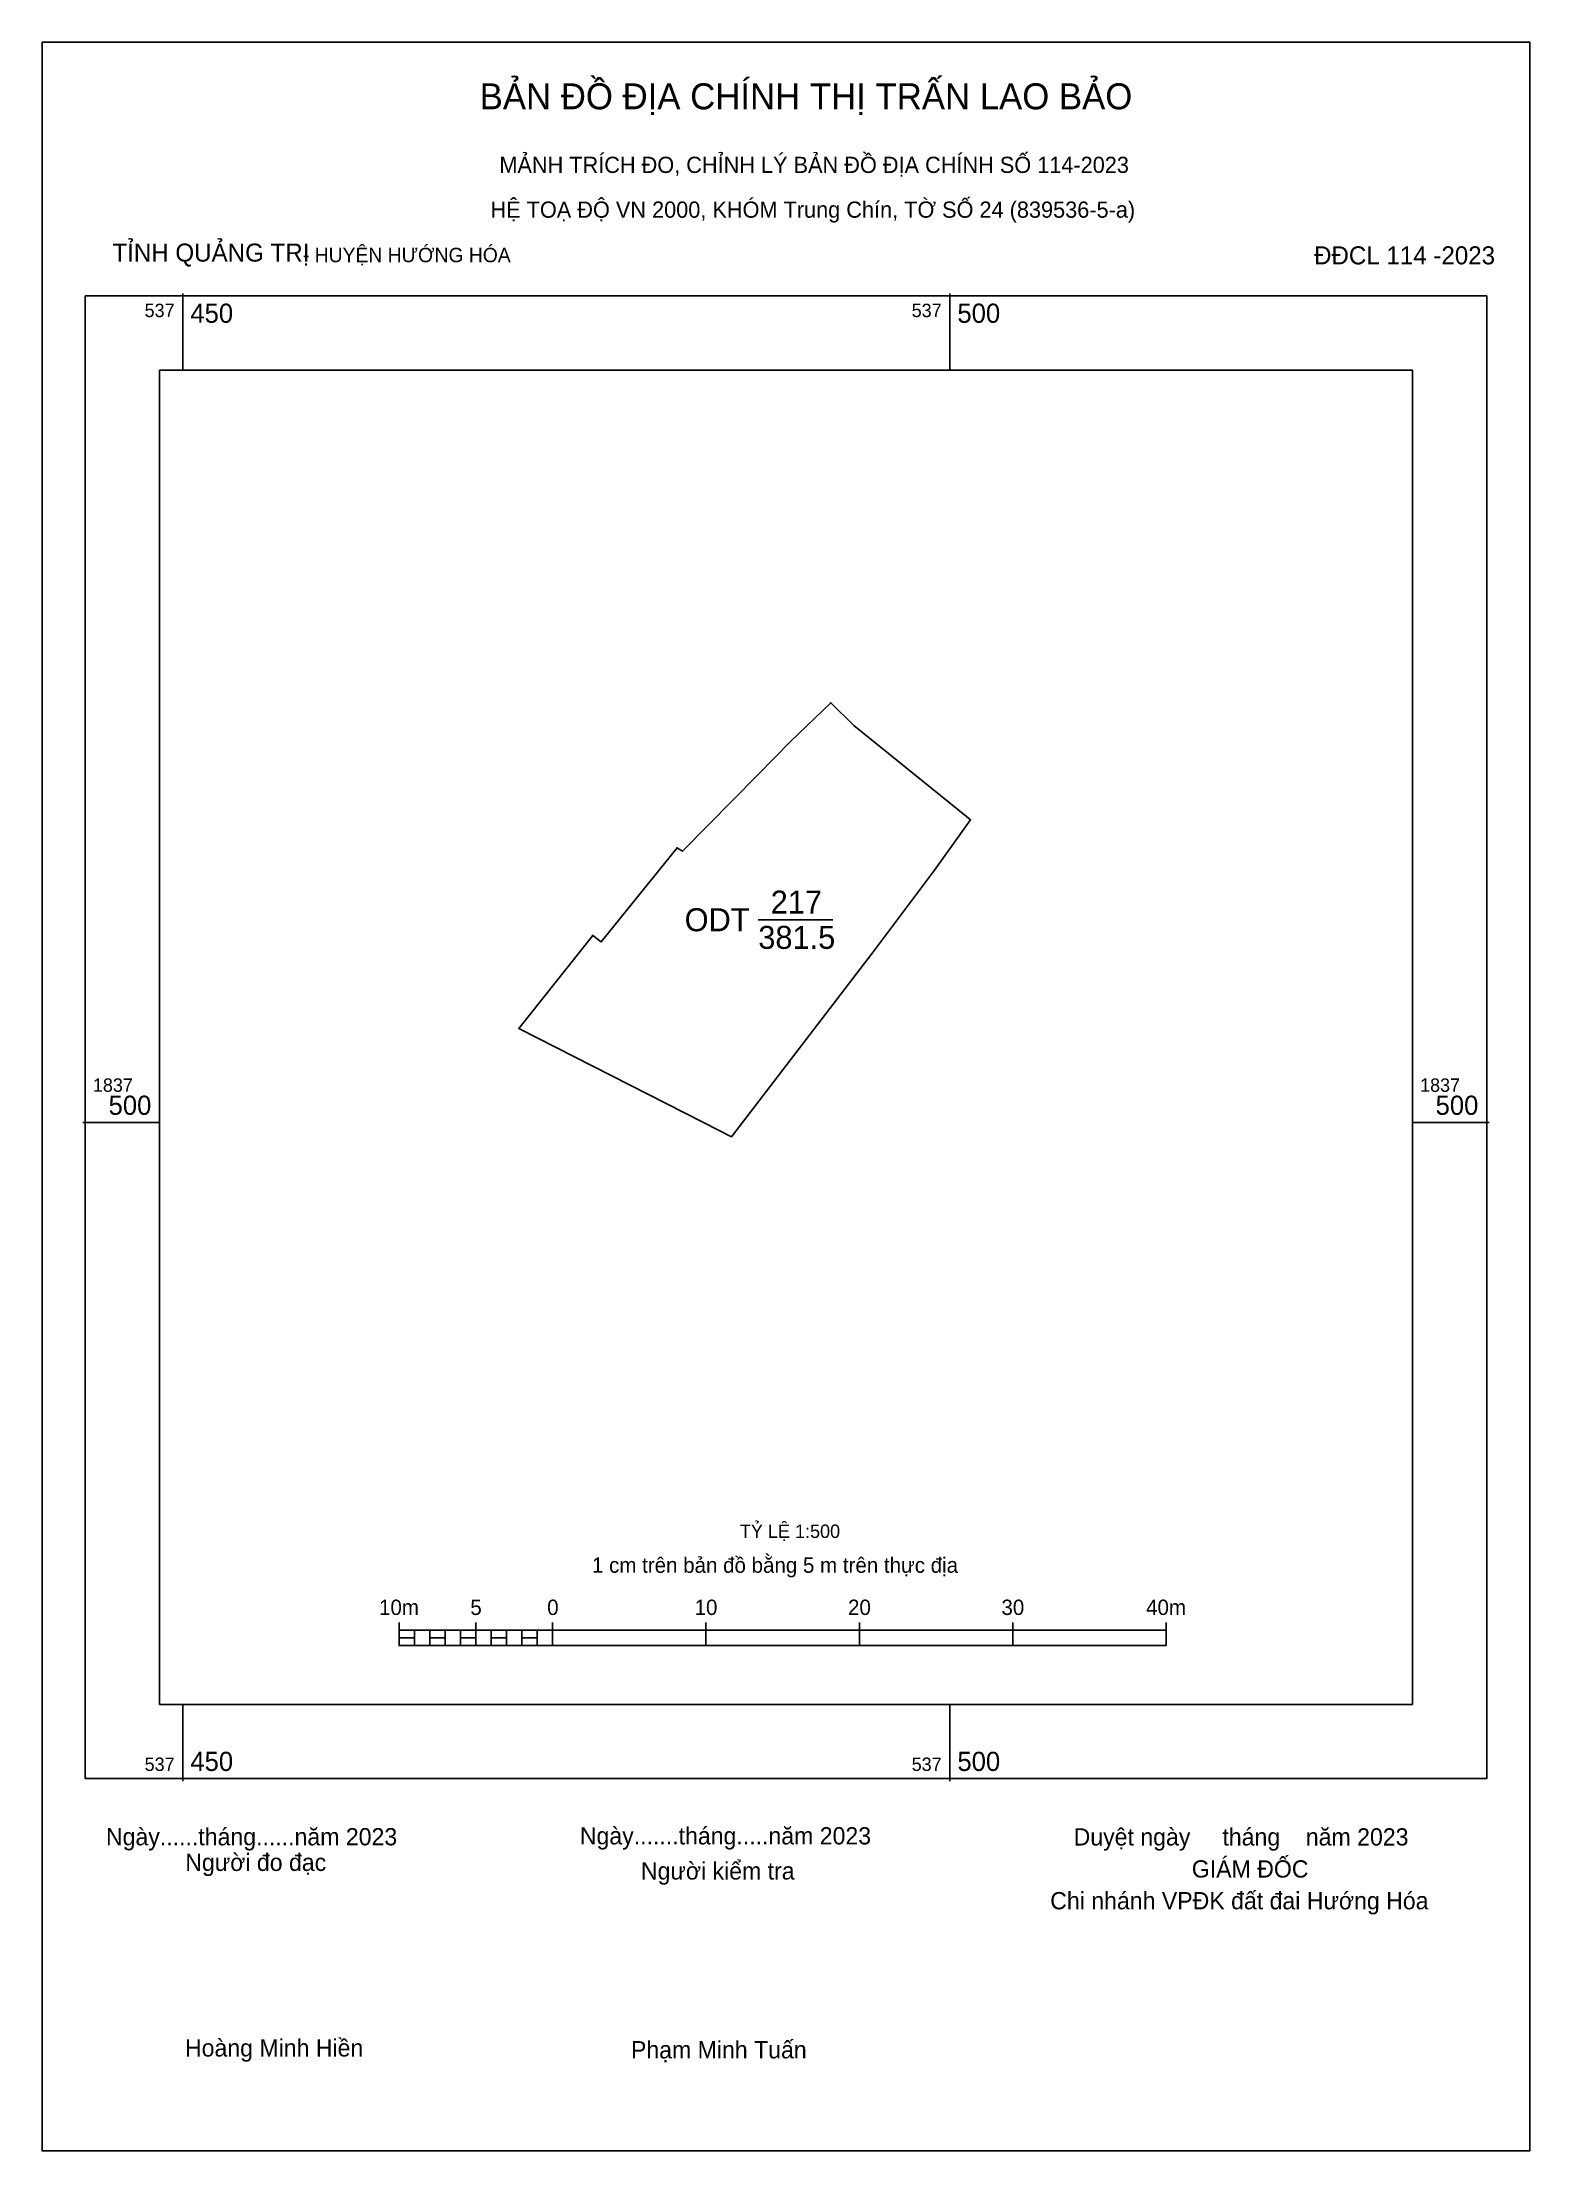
# Model space of a CAD drawing. Extents: x 537441 to 537538, y 1837433 to 1837570.
import ezdxf

# ---------------------------------------------------------------- set-up
doc = ezdxf.new("R2010")
doc.units = 0
for name, color, linetype in [('Level 1', 7, 'Continuous'), ('Level 10', 7, 'Continuous'), ('Level 13', 7, 'Continuous'), ('Level 27', 7, 'Continuous'), ('Level 54', 7, 'Continuous'), ('Level 6', 7, 'Continuous'), ('Level 62', 7, 'Continuous'), ('Level 63', 7, 'Continuous')]:
    doc.layers.add(name, color=color, linetype=linetype)

msp = doc.modelspace()

# ---------------------------------------------------------------- linework, layer by layer
at = {"layer": 'Level 1'}
msp.add_lwpolyline([(537440.84, 1837570.44), (537537.81, 1837570.44), (537537.81, 1837432.95), (537440.84, 1837432.95)], close=True, dxfattribs=at)
at = {"layer": 'Level 10'}
msp.add_line((537487.52, 1837513.22), (537492.37, 1837513.22), dxfattribs=at)
msp.add_lwpolyline([(537471.91, 1837506.13), (537476.73, 1837512.2), (537477.28, 1837511.77), (537482.23, 1837517.91), (537482.26, 1837517.88), (537482.58, 1837517.68), (537487.49, 1837522.67), (537489.61, 1837524.83), (537492.24, 1837527.37), (537493.74, 1837525.89), (537501.09, 1837519.94), (537501.36, 1837519.73), (537500.81, 1837518.97), (537499, 1837516.46), (537494.97, 1837511.06), (537485.77, 1837499.07), (537483.94, 1837500)], close=True, dxfattribs=at)
at = {"layer": 'Level 27'}
for p, q in [((537492.24, 1837527.37), (537492.2, 1837527.4)), ((537501.09, 1837519.94), (537501.13, 1837519.98)), ((537482.23, 1837517.91), (537482.19, 1837517.94)), ((537476.73, 1837512.2), (537476.69, 1837512.23)), ((537471.91, 1837506.13), (537471.88, 1837506.09))]:
    msp.add_line(p, q, dxfattribs=at)
at = {"layer": 'Level 54'}
msp.add_line((537483.94, 1837500), (537485.77, 1837499.07), dxfattribs=at)
at = {"layer": 'Level 62'}
msp.add_lwpolyline([(537448.49, 1837549.05), (537530.16, 1837549.05), (537530.16, 1837462.06), (537448.49, 1837462.06)], close=True, dxfattribs=at)
at = {"layer": 'Level 63'}
for p, q in [((537450, 1837554.05), (537450, 1837549.05)), ((537500, 1837554.05), (537500, 1837549.05)), ((537443.49, 1837500), (537448.49, 1837500)), ((537530.16, 1837500), (537535.16, 1837500)), ((537464.11, 1837467.39), (537464.11, 1837465.89)), ((537464.11, 1837466.89), (537514.11, 1837466.89)), ((537465.11, 1837466.89), (537465.11, 1837465.89)), ((537466.11, 1837466.89), (537466.11, 1837465.89)), ((537467.11, 1837466.89), (537467.11, 1837465.89)), ((537468.11, 1837466.89), (537468.11, 1837465.89)), ((537469.11, 1837467.39), (537469.11, 1837465.89)), ((537469.11, 1837466.89), (537469.11, 1837465.89)), ((537470.11, 1837466.89), (537470.11, 1837465.89)), ((537471.11, 1837466.89), (537471.11, 1837465.89)), ((537472.11, 1837466.89), (537472.11, 1837465.89)), ((537473.11, 1837466.89), (537473.11, 1837465.89)), ((537474.11, 1837467.39), (537474.11, 1837465.89)), ((537474.11, 1837466.89), (537474.11, 1837465.89)), ((537484.11, 1837467.39), (537484.11, 1837465.89)), ((537494.11, 1837467.39), (537494.11, 1837465.89)), ((537504.11, 1837467.39), (537504.11, 1837465.89)), ((537514.11, 1837467.39), (537514.11, 1837465.89)), ((537464.11, 1837465.89), (537514.11, 1837465.89)), ((537450, 1837462.06), (537450, 1837457.06)), ((537500, 1837462.06), (537500, 1837457.06))]:
    msp.add_line(p, q, dxfattribs=at)
for points in [[(537443.65, 1837553.89), (537535, 1837553.89), (537535, 1837457.22), (537443.65, 1837457.22)], [(537464.11, 1837466.39), (537465.11, 1837466.39), (537465.11, 1837465.89), (537464.11, 1837465.89)], [(537464.11, 1837466.39), (537465.11, 1837466.39), (537465.11, 1837465.89), (537464.11, 1837465.89)], [(537466.11, 1837466.39), (537467.11, 1837466.39), (537467.11, 1837465.89), (537466.11, 1837465.89)], [(537468.11, 1837466.39), (537469.11, 1837466.39), (537469.11, 1837465.89), (537468.11, 1837465.89)], [(537470.11, 1837466.39), (537471.11, 1837466.39), (537471.11, 1837465.89), (537470.11, 1837465.89)], [(537472.11, 1837466.39), (537473.11, 1837466.39), (537473.11, 1837465.89), (537472.11, 1837465.89)]]:
    msp.add_lwpolyline(points, close=True, dxfattribs=at)

# ---------------------------------------------------------------- texts
at = {"layer": 'Level 1'}
for s, height, p in [('BẢN ĐỒ ĐỊA CHÍNH THỊ TRẤN LAO BẢO', 1.694, (537469.36, 1837566.06)), (' MẢNH TRÍCH ĐO, CHỈNH LÝ BẢN ĐỒ ĐỊA CHÍNH SỐ 114-2023', 1.058, (537470.25, 1837561.91)), ('TỈNH QUẢNG TRỊ', 1.176, (537445.42, 1837556.13)), (' - HUYỆN HƯỚNG HÓA', 0.9405, (537457.49, 1837556.09)), (' ĐĐCL 114 -2023', 1.176, (537523.31, 1837555.95)), ('Ngày......tháng......năm 2023', 1.125, (537445, 1837452.87)), ('Ngày.......tháng.....năm 2023', 1.125, (537475.89, 1837452.93)), ('  Duyệt ngày     tháng    năm 2023', 1.125, (537507.24, 1837452.86)), ('Người đo đạc', 1.125, (537450.17, 1837451.2)), ('Người kiểm tra', 1.125, (537479.87, 1837450.64)), ('GIÁM ĐỐC', 1.125, (537515.78, 1837450.77)), ('Chi nhánh VPĐK đất đai Hướng Hóa', 1.125, (537506.55, 1837448.7)), ('Hoàng Minh Hiền', 1.125, (537450.15, 1837439.1)), ('Phạm Minh Tuấn', 1.125, (537479.22, 1837438.98))]:
    msp.add_text(s, height=height, dxfattribs=at).set_placement(p)
at = {"layer": 'Level 13'}
for s, p in [('217', (537488.33, 1837513.62)), ('ODT', (537482.72, 1837512.47)), ('381.5', (537487.52, 1837511.32))]:
    msp.add_text(s, height=1.5, dxfattribs=at).set_placement(p)
at = {"layer": 'Level 6'}
for s, height, p in [(' HỆ TOẠ ĐỘ VN 2000, KHÓM Trung Chín, TỜ SỐ 24 (839536-5-a)', 1.058, (537469.67, 1837558.99)), ('TỶ LỆ 1:500', 0.879, (537486.32, 1837472.91))]:
    msp.add_text(s, height=height, dxfattribs=at).set_placement(p)
at = {"layer": 'Level 63'}
for s, height, p in [('537', 0.875, (537447.52, 1837552.51)), ('450', 1.25, (537450.5, 1837552.14)), ('537', 0.875, (537497.52, 1837552.51)), ('500', 1.25, (537500.5, 1837552.14)), ('1837', 0.875, (537444.15, 1837502)), ('1837', 0.875, (537530.66, 1837502)), ('500', 1.25, (537445.17, 1837500.5)), ('500', 1.25, (537531.67, 1837500.5)), ('1 cm trên bản đồ bằng 5 m trên thực địa', 1, (537476.68, 1837470.64)), ('10m', 1, (537462.8, 1837467.89)), ('5', 1, (537468.75, 1837467.89)), ('0', 1, (537473.76, 1837467.89)), ('10', 1, (537483.37, 1837467.89)), ('20', 1, (537493.37, 1837467.89)), ('30', 1, (537503.37, 1837467.89)), ('40m', 1, (537512.8, 1837467.89)), ('537', 0.875, (537447.52, 1837457.72)), ('450', 1.25, (537450.5, 1837457.72)), ('537', 0.875, (537497.52, 1837457.72)), ('500', 1.25, (537500.5, 1837457.72))]:
    msp.add_text(s, height=height, dxfattribs=at).set_placement(p)

doc.saveas('drawing.dxf')
